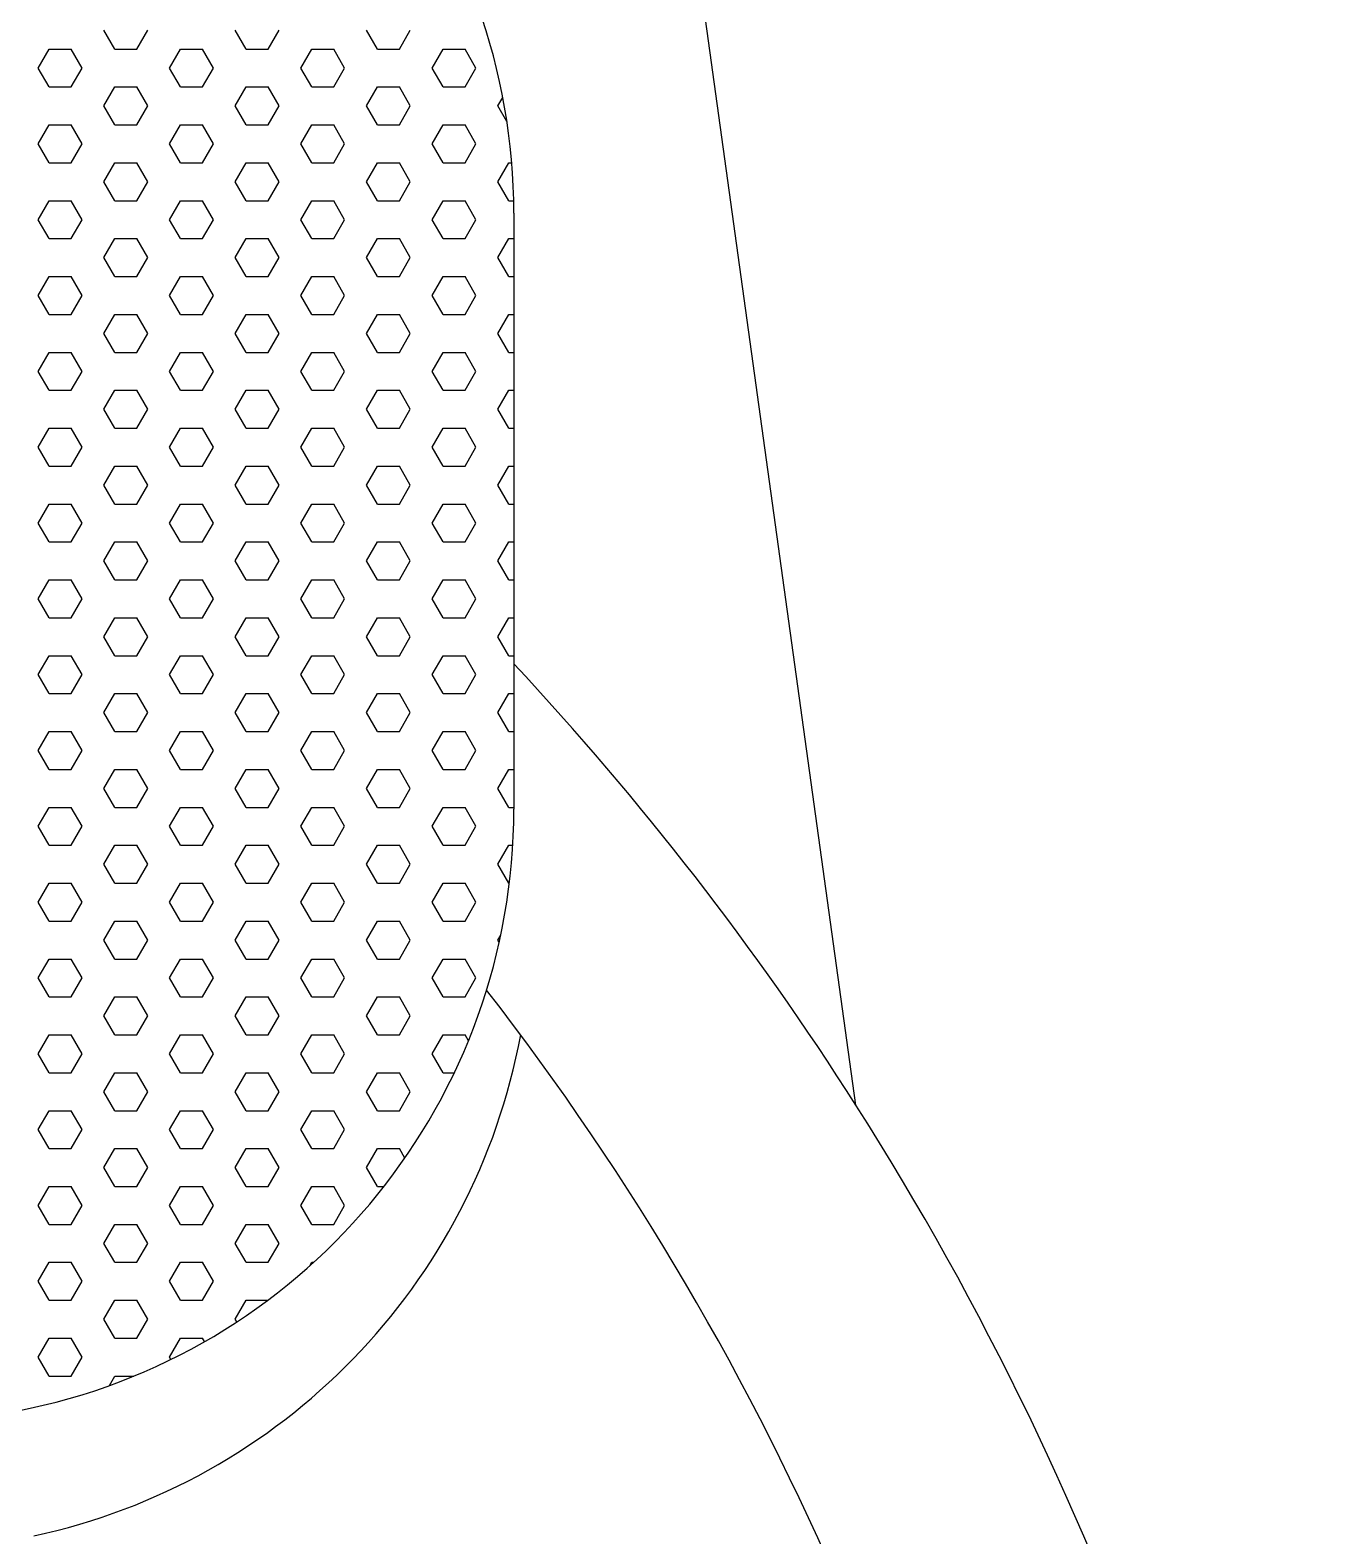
# Model space of a CAD drawing. Extents: x 4.922 to 5.722, y 2.655 to 3.153.
# Drawn here: x 5.5191 to 5.6659, y 2.8936 to 3.0656 of the extents above; entities that cross this region are included whole.
import ezdxf

# ---------------------------------------------------------------- set-up
doc = ezdxf.new("R2010")
doc.units = 0
doc.header["$MEASUREMENT"] = 0
doc.layers.get('0').update_dxf_attribs({"linetype": 'CONTINUOUS'})
doc.layers.add('ACES', color=7, linetype='CONTINUOUS')
doc.layers.add('ACES-I', color=251, linetype='CONTINUOUS')

# ---------------------------------------------------------------- blocks, each defined once
blk = doc.blocks.new('*X0')
at = {"color": 0}
for p, q in [((6.172500001439316, 2.663028117468133), (6.171250001439316, 2.665193180977594)), ((6.175000000865273, 2.663028116137577), (6.176250000865273, 2.665193179647038)), ((6.187500001442116, 2.663028117469751), (6.186250001442116, 2.665193180979212)), ((6.190000000868073, 2.66302811613596), (6.191250000868073, 2.665193179645421)), ((6.202500001444918, 2.66302811747137), (6.201250001444918, 2.665193180980831)), ((6.205000000870873, 2.663028116134344), (6.206250000870873, 2.665193179643805)), ((6.163750000863406, 2.660863052629194), (6.165000000863405, 2.663028116138655)), ((6.165000000000004, 2.6630281173), (6.167500000000004, 2.6630281173)), ((6.168750001438381, 2.660863053958133), (6.167500001438381, 2.663028117467594)), ((6.172500000000004, 2.6630281173), (6.175000000000004, 2.6630281173)), ((6.178750000866207, 2.660863052627576), (6.180000000866206, 2.663028116137037)), ((6.180000000000004, 2.6630281173), (6.182500000000005, 2.6630281173)), ((6.183750001441183, 2.660863053959752), (6.182500001441183, 2.663028117469213)), ((6.187500000000004, 2.6630281173), (6.190000000000005, 2.6630281173)), ((6.193750000869007, 2.66086305262596), (6.195000000869006, 2.663028116135421)), ((6.195000000000005, 2.6630281173), (6.197500000000005, 2.6630281173)), ((6.198750001443983, 2.66086305396137), (6.197500001443983, 2.663028117470831)), ((6.202500000000005, 2.6630281173), (6.205000000000005, 2.6630281173)), ((6.208750000871807, 2.660863052624344), (6.210000000871807, 2.663028116133805)), ((6.210000000000005, 2.6630281173), (6.212500000000006, 2.6630281173)), ((6.213750001446784, 2.660863053962987), (6.212500001446784, 2.663028117472448)), ((6.165000001437448, 2.658697990448133), (6.163750001437449, 2.660863053957594)), ((6.167500000864339, 2.658697989119195), (6.168750000864339, 2.660863052628656)), ((6.180000001440249, 2.658697990449751), (6.17875000144025, 2.660863053959212)), ((6.182500000867139, 2.658697989117577), (6.183750000867139, 2.660863052627038)), ((6.19500000144305, 2.658697990451369), (6.19375000144305, 2.66086305396083)), ((6.19750000086994, 2.658697989115959), (6.19875000086994, 2.66086305262542)), ((6.210000001445851, 2.658697990452987), (6.208750001445851, 2.660863053962448)), ((6.21250000087274, 2.658697989114343), (6.21375000087274, 2.660863052623804)), ((6.165000000000003, 2.65869799028), (6.167500000000003, 2.65869799028)), ((6.171250000865273, 2.656532925609194), (6.172500000865273, 2.658697989118655)), ((6.172500000000003, 2.65869799028), (6.175000000000003, 2.65869799028)), ((6.176250001439316, 2.65653292693975), (6.175000001439316, 2.658697990449211)), ((6.180000000000003, 2.65869799028), (6.182500000000004, 2.65869799028)), ((6.186250000868073, 2.656532925607577), (6.187500000868073, 2.658697989117038)), ((6.187500000000004, 2.65869799028), (6.190000000000004, 2.65869799028)), ((6.191250001442116, 2.656532926941368), (6.190000001442116, 2.658697990450829)), ((6.195000000000004, 2.65869799028), (6.197500000000004, 2.65869799028)), ((6.201250000870873, 2.656532925605961), (6.202500000870873, 2.658697989115422)), ((6.202500000000004, 2.65869799028), (6.205000000000005, 2.65869799028)), ((6.206250001444918, 2.656532926942987), (6.205000001444918, 2.658697990452448)), ((6.210000000000004, 2.65869799028), (6.212500000000005, 2.65869799028)), ((6.216250000873674, 2.656532925604343), (6.216810378126122, 2.657503527476989)), ((6.172500001438381, 2.65436786342975), (6.171250001438382, 2.656532926939211)), ((6.175000000866206, 2.654367862099194), (6.176250000866206, 2.656532925608655)), ((6.187500001441183, 2.654367863431369), (6.186250001441183, 2.65653292694083)), ((6.190000000869007, 2.654367862097577), (6.191250000869006, 2.656532925607038)), ((6.202500001443983, 2.654367863432987), (6.201250001443984, 2.656532926942448)), ((6.205000000871807, 2.654367862095961), (6.206250000871806, 2.656532925605422)), ((6.217285070385206, 2.654740134953383), (6.216250001446785, 2.656532926944065)), ((6.163750000864339, 2.652202798590812), (6.165000000864339, 2.654367862100273)), ((6.165000000000003, 2.65436786326), (6.167500000000003, 2.65436786326)), ((6.168750001437449, 2.65220279991975), (6.167500001437449, 2.654367863429211)), ((6.172500000000003, 2.65436786326), (6.175000000000003, 2.65436786326)), ((6.178750000867139, 2.652202798589194), (6.180000000867139, 2.654367862098655)), ((6.180000000000003, 2.65436786326), (6.182500000000004, 2.65436786326)), ((6.18375000144025, 2.652202799921368), (6.18250000144025, 2.654367863430829)), ((6.187500000000004, 2.65436786326), (6.190000000000004, 2.65436786326)), ((6.19375000086994, 2.652202798587576), (6.19500000086994, 2.654367862097037)), ((6.195000000000004, 2.65436786326), (6.197500000000004, 2.65436786326)), ((6.19875000144305, 2.652202799922986), (6.19750000144305, 2.654367863432447)), ((6.202500000000004, 2.65436786326), (6.205000000000005, 2.65436786326)), ((6.20875000087274, 2.65220279858596), (6.21000000087274, 2.654367862095421)), ((6.210000000000004, 2.65436786326), (6.212500000000005, 2.65436786326)), ((6.213750001445851, 2.652202799924604), (6.212500001445851, 2.654367863434065)), ((6.165000001436515, 2.65003773640975), (6.163750001436515, 2.652202799919211)), ((6.167500000865273, 2.650037735080811), (6.168750000865272, 2.652202798590272)), ((6.180000001439316, 2.650037736411367), (6.178750001439316, 2.652202799920828)), ((6.182500000868073, 2.650037735079194), (6.183750000868073, 2.652202798588655)), ((6.195000001442116, 2.650037736412985), (6.193750001442116, 2.652202799922446)), ((6.197500000870873, 2.650037735077578), (6.198750000870873, 2.652202798587039)), ((6.210000001444918, 2.650037736414604), (6.208750001444918, 2.652202799924065)), ((6.212500000873674, 2.65003773507596), (6.213750000873674, 2.652202798585421)), ((6.165000000000003, 2.65003773624), (6.167500000000003, 2.65003773624)), ((6.171250000866206, 2.647872671570811), (6.172500000866206, 2.650037735080272)), ((6.172500000000003, 2.65003773624), (6.175000000000003, 2.65003773624)), ((6.176250001438381, 2.647872672901367), (6.175000001438382, 2.650037736410828)), ((6.180000000000003, 2.65003773624), (6.182500000000004, 2.65003773624)), ((6.186250000869006, 2.647872671569194), (6.187500000869006, 2.650037735078655)), ((6.187500000000004, 2.65003773624), (6.190000000000004, 2.65003773624)), ((6.191250001441183, 2.647872672902986), (6.190000001441184, 2.650037736412447)), ((6.195000000000004, 2.65003773624), (6.197500000000004, 2.65003773624)), ((6.201250000871807, 2.647872671567578), (6.202500000871806, 2.650037735077039)), ((6.202500000000004, 2.65003773624), (6.205000000000005, 2.65003773624)), ((6.206250001443983, 2.647872672904604), (6.205000001443984, 2.650037736414065)), ((6.210000000000004, 2.65003773624), (6.212500000000005, 2.65003773624)), ((6.216250000874607, 2.64787267156596), (6.217500000874606, 2.650037735075421)), ((6.217500000000005, 2.65003773624), (6.217834277372252, 2.65003773624)), ((6.172500001437449, 2.645707609391367), (6.171250001437449, 2.647872672900828)), ((6.175000000867139, 2.645707608060811), (6.176250000867139, 2.647872671570272)), ((6.18750000144025, 2.645707609392985), (6.18625000144025, 2.647872672902446)), ((6.19000000086994, 2.645707608059193), (6.19125000086994, 2.647872671568654)), ((6.20250000144305, 2.645707609394603), (6.20125000144305, 2.647872672904064)), ((6.20500000087274, 2.645707608057577), (6.20625000087274, 2.647872671567038)), ((6.217500001445851, 2.645707609396221), (6.216250001445851, 2.647872672905682)), ((6.163750000865273, 2.643542544552428), (6.165000000865272, 2.645707608061889)), ((6.165000000000003, 2.64570760922), (6.167500000000003, 2.64570760922)), ((6.168750001436515, 2.643542545881367), (6.167500001436515, 2.645707609390828)), ((6.172500000000003, 2.64570760922), (6.175000000000003, 2.64570760922)), ((6.178750000868073, 2.643542544550811), (6.180000000868072, 2.645707608060272)), ((6.180000000000003, 2.64570760922), (6.182500000000004, 2.64570760922)), ((6.183750001439316, 2.643542545882984), (6.182500001439316, 2.645707609392445)), ((6.187500000000004, 2.64570760922), (6.190000000000004, 2.64570760922)), ((6.193750000870873, 2.643542544549195), (6.195000000870873, 2.645707608058656)), ((6.195000000000004, 2.64570760922), (6.197500000000004, 2.64570760922)), ((6.198750001442116, 2.643542545884602), (6.197500001442116, 2.645707609394063)), ((6.202500000000004, 2.64570760922), (6.205000000000005, 2.64570760922)), ((6.208750000873674, 2.643542544547577), (6.210000000873674, 2.645707608057038)), ((6.210000000000004, 2.64570760922), (6.212500000000005, 2.64570760922)), ((6.213750001444918, 2.643542545886221), (6.212500001444918, 2.645707609395682)), ((6.217500000000005, 2.64570760922), (6.218057334936096, 2.64570760922)), ((6.165000001435582, 2.641377482371367), (6.163750001435583, 2.643542545880828)), ((6.167500000866206, 2.641377481042428), (6.168750000866206, 2.643542544551889)), ((6.180000001438382, 2.641377482372984), (6.178750001438382, 2.643542545882445)), ((6.182500000869006, 2.641377481040811), (6.183750000869006, 2.643542544550272)), ((6.195000001441183, 2.641377482374603), (6.193750001441184, 2.643542545884064)), ((6.197500000871806, 2.641377481039195), (6.198750000871806, 2.643542544548656)), ((6.210000001443984, 2.641377482376221), (6.208750001443984, 2.643542545885682)), ((6.212500000874607, 2.641377481037577), (6.213750000874606, 2.643542544547038)), ((6.165000000000003, 2.6413774822), (6.167500000000003, 2.6413774822)), ((6.171250000867139, 2.639212417532428), (6.172500000867139, 2.641377481041889)), ((6.172500000000003, 2.6413774822), (6.175000000000003, 2.6413774822)), ((6.176250001437449, 2.639212418862984), (6.175000001437449, 2.641377482372445)), ((6.180000000000003, 2.6413774822), (6.182500000000004, 2.6413774822)), ((6.18625000086994, 2.63921241753081), (6.18750000086994, 2.641377481040271)), ((6.187500000000004, 2.6413774822), (6.190000000000004, 2.6413774822)), ((6.19125000144025, 2.639212418864602), (6.19000000144025, 2.641377482374063)), ((6.195000000000004, 2.6413774822), (6.197500000000004, 2.6413774822)), ((6.20125000087274, 2.639212417529194), (6.20250000087274, 2.641377481038655)), ((6.202500000000004, 2.6413774822), (6.205000000000005, 2.6413774822)), ((6.20625000144305, 2.63921241886622), (6.20500000144305, 2.641377482375681)), ((6.210000000000004, 2.6413774822), (6.212500000000005, 2.6413774822)), ((6.21625000087554, 2.639212417527578), (6.21750000087554, 2.641377481037039)), ((6.217500000000005, 2.6413774822), (6.218072031699712, 2.6413774822)), ((6.172500001436515, 2.637047355352984), (6.171250001436515, 2.639212418862445)), ((6.175000000868073, 2.637047354022428), (6.176250000868072, 2.639212417531889)), ((6.187500001439316, 2.637047355354601), (6.186250001439316, 2.639212418864062)), ((6.190000000870873, 2.637047354020812), (6.191250000870872, 2.639212417530273)), ((6.202500001442116, 2.637047355356219), (6.201250001442117, 2.63921241886568)), ((6.205000000873674, 2.637047354019194), (6.206250000873673, 2.639212417528655)), ((6.217500001444918, 2.637047355357838), (6.216250001444918, 2.639212418867299)), ((6.163750000866206, 2.634882290514045), (6.165000000866206, 2.637047354023506)), ((6.165000000000003, 2.63704735518), (6.167500000000003, 2.63704735518)), ((6.168750001435582, 2.634882291842984), (6.167500001435583, 2.637047355352445)), ((6.172500000000003, 2.63704735518), (6.175000000000003, 2.63704735518)), ((6.178750000869006, 2.634882290512428), (6.180000000869006, 2.637047354021889)), ((6.180000000000003, 2.63704735518), (6.182500000000004, 2.63704735518)), ((6.183750001438382, 2.634882291844601), (6.182500001438382, 2.637047355354062)), ((6.187500000000004, 2.63704735518), (6.190000000000004, 2.63704735518)), ((6.193750000871806, 2.634882290510812), (6.195000000871806, 2.637047354020273)), ((6.195000000000004, 2.63704735518), (6.197500000000004, 2.63704735518)), ((6.198750001441184, 2.63488229184622), (6.197500001441184, 2.637047355355681)), ((6.202500000000004, 2.63704735518), (6.205000000000005, 2.63704735518)), ((6.208750000874606, 2.634882290509194), (6.210000000874606, 2.637047354018655)), ((6.210000000000004, 2.63704735518), (6.212500000000005, 2.63704735518)), ((6.213750001443984, 2.634882291847838), (6.212500001443984, 2.637047355357299)), ((6.217500000000005, 2.63704735518), (6.218072031699712, 2.63704735518)), ((6.165000001434647, 2.632717228332983), (6.163750001434647, 2.634882291842444)), ((6.167500000867139, 2.632717227004045), (6.168750000867139, 2.634882290513506)), ((6.180000001437449, 2.632717228334601), (6.178750001437449, 2.634882291844062)), ((6.18250000086994, 2.632717227002427), (6.18375000086994, 2.634882290511888)), ((6.19500000144025, 2.632717228336219), (6.19375000144025, 2.63488229184568)), ((6.19750000087274, 2.632717227000811), (6.19875000087274, 2.634882290510272)), ((6.21000000144305, 2.632717228337837), (6.20875000144305, 2.634882291847298)), ((6.21250000087554, 2.632717226999195), (6.21375000087554, 2.634882290508656)), ((6.165000000000003, 2.63271722816), (6.167500000000003, 2.63271722816)), ((6.171250000868072, 2.630552163494045), (6.172500000868072, 2.632717227003506)), ((6.172500000000003, 2.63271722816), (6.175000000000003, 2.63271722816)), ((6.176250001436515, 2.630552164824601), (6.175000001436516, 2.632717228334062)), ((6.180000000000003, 2.63271722816), (6.182500000000004, 2.63271722816)), ((6.186250000870873, 2.630552163492429), (6.187500000870872, 2.63271722700189)), ((6.187500000000004, 2.63271722816), (6.190000000000004, 2.63271722816)), ((6.191250001439316, 2.630552164826218), (6.190000001439317, 2.632717228335679)), ((6.195000000000004, 2.63271722816), (6.197500000000004, 2.63271722816)), ((6.201250000873674, 2.630552163490811), (6.202500000873673, 2.632717227000272)), ((6.202500000000004, 2.63271722816), (6.205000000000005, 2.63271722816)), ((6.206250001442116, 2.630552164827836), (6.205000001442117, 2.632717228337297)), ((6.210000000000004, 2.63271722816), (6.212500000000005, 2.63271722816)), ((6.216250000876474, 2.630552163489194), (6.217500000876473, 2.632717226998655)), ((6.217500000000005, 2.63271722816), (6.218072031699712, 2.63271722816)), ((6.172500001435583, 2.628387101314601), (6.171250001435583, 2.630552164824062)), ((6.175000000869006, 2.628387099984045), (6.176250000869006, 2.630552163493506)), ((6.187500001438382, 2.628387101316218), (6.186250001438382, 2.630552164825679)), ((6.190000000871806, 2.628387099982429), (6.191250000871806, 2.63055216349189)), ((6.202500001441184, 2.628387101317837), (6.201250001441184, 2.630552164827298)), ((6.205000000874606, 2.628387099980811), (6.206250000874606, 2.630552163490272)), ((6.217500001443984, 2.628387101319455), (6.216250001443984, 2.630552164828916)), ((6.163750000867139, 2.626222036475662), (6.165000000867138, 2.628387099985123)), ((6.165000000000003, 2.62838710114), (6.167500000000003, 2.62838710114)), ((6.168750001434647, 2.6262220378046), (6.167500001434647, 2.628387101314061)), ((6.172500000000003, 2.62838710114), (6.175000000000003, 2.62838710114)), ((6.17875000086994, 2.626222036474045), (6.180000000869939, 2.628387099983506)), ((6.180000000000003, 2.62838710114), (6.182500000000004, 2.62838710114)), ((6.183750001437449, 2.626222037806218), (6.182500001437449, 2.628387101315679)), ((6.187500000000004, 2.62838710114), (6.190000000000004, 2.62838710114)), ((6.19375000087274, 2.626222036472428), (6.195000000872739, 2.628387099981889)), ((6.195000000000004, 2.62838710114), (6.197500000000004, 2.62838710114)), ((6.19875000144025, 2.626222037807836), (6.19750000144025, 2.628387101317297)), ((6.202500000000004, 2.62838710114), (6.205000000000005, 2.62838710114)), ((6.20875000087554, 2.626222036470812), (6.21000000087554, 2.628387099980273)), ((6.210000000000004, 2.62838710114), (6.212500000000005, 2.62838710114)), ((6.21375000144305, 2.626222037809454), (6.21250000144305, 2.628387101318915)), ((6.217500000000005, 2.62838710114), (6.218072031699712, 2.62838710114)), ((6.165000001433715, 2.6240569742946), (6.163750001433716, 2.626222037804061)), ((6.167500000868072, 2.624056972965662), (6.168750000868072, 2.626222036475123)), ((6.180000001436516, 2.624056974296218), (6.178750001436516, 2.626222037805679)), ((6.182500000870872, 2.624056972964046), (6.183750000870872, 2.626222036473507)), ((6.195000001439317, 2.624056974297835), (6.193750001439317, 2.626222037807296)), ((6.197500000873673, 2.624056972962428), (6.198750000873673, 2.626222036471889)), ((6.210000001442117, 2.624056974299454), (6.208750001442117, 2.626222037808915)), ((6.212500000876473, 2.624056972960811), (6.213750000876473, 2.626222036470272)), ((6.165000000000003, 2.62405697412), (6.167500000000003, 2.62405697412)), ((6.171250000869006, 2.621891909455662), (6.172500000869006, 2.624056972965123)), ((6.172500000000003, 2.62405697412), (6.175000000000003, 2.62405697412)), ((6.176250001435583, 2.621891910786218), (6.175000001435583, 2.624056974295679)), ((6.180000000000003, 2.62405697412), (6.182500000000004, 2.62405697412)), ((6.186250000871806, 2.621891909454046), (6.187500000871806, 2.624056972963507)), ((6.187500000000004, 2.62405697412), (6.190000000000004, 2.62405697412)), ((6.191250001438382, 2.621891910787835), (6.190000001438382, 2.624056974297296)), ((6.195000000000004, 2.62405697412), (6.197500000000004, 2.62405697412)), ((6.201250000874606, 2.621891909452428), (6.202500000874606, 2.624056972961889)), ((6.202500000000004, 2.62405697412), (6.205000000000005, 2.62405697412)), ((6.206250001441184, 2.621891910789454), (6.205000001441184, 2.624056974298915)), ((6.210000000000004, 2.62405697412), (6.212500000000005, 2.62405697412)), ((6.216250000877407, 2.621891909450812), (6.217500000877407, 2.624056972960273)), ((6.217500000000005, 2.62405697412), (6.218072031699712, 2.62405697412)), ((6.172500001434647, 2.619726847276217), (6.171250001434648, 2.621891910785678)), ((6.175000000869939, 2.619726845945662), (6.176250000869939, 2.621891909455123)), ((6.187500001437449, 2.619726847277835), (6.18625000143745, 2.621891910787296)), ((6.19000000087274, 2.619726845944045), (6.191250000872739, 2.621891909453506)), ((6.20250000144025, 2.619726847279453), (6.201250001440251, 2.621891910788914)), ((6.20500000087554, 2.619726845942429), (6.206250000875539, 2.62189190945189)), ((6.21750000144305, 2.619726847281071), (6.216250001443051, 2.621891910790532)), ((6.163750000868072, 2.617561782437279), (6.165000000868072, 2.61972684594674)), ((6.165000000000003, 2.6197268471), (6.167500000000003, 2.6197268471)), ((6.168750001433716, 2.617561783766218), (6.167500001433716, 2.619726847275679)), ((6.172500000000003, 2.6197268471), (6.175000000000003, 2.6197268471)), ((6.178750000870872, 2.617561782435663), (6.180000000870872, 2.619726845945124)), ((6.180000000000003, 2.6197268471), (6.182500000000004, 2.6197268471)), ((6.183750001436516, 2.617561783767835), (6.182500001436516, 2.619726847277296)), ((6.187500000000004, 2.6197268471), (6.190000000000004, 2.6197268471)), ((6.193750000873673, 2.617561782434045), (6.195000000873673, 2.619726845943506)), ((6.195000000000004, 2.6197268471), (6.197500000000004, 2.6197268471)), ((6.198750001439317, 2.617561783769452), (6.197500001439317, 2.619726847278913)), ((6.202500000000004, 2.6197268471), (6.205000000000005, 2.6197268471)), ((6.208750000876473, 2.617561782432428), (6.210000000876473, 2.619726845941889)), ((6.210000000000004, 2.6197268471), (6.212500000000005, 2.6197268471)), ((6.213750001442117, 2.617561783771071), (6.212500001442117, 2.619726847280532)), ((6.217500000000005, 2.6197268471), (6.218072031699712, 2.6197268471)), ((6.165000001432782, 2.615396720256218), (6.163750001432782, 2.617561783765679)), ((6.167500000869006, 2.615396718927279), (6.168750000869005, 2.61756178243674)), ((6.180000001435583, 2.615396720257835), (6.178750001435583, 2.617561783767296)), ((6.182500000871806, 2.615396718925663), (6.183750000871806, 2.617561782435124)), ((6.195000001438382, 2.615396720259452), (6.193750001438382, 2.617561783768913)), ((6.197500000874606, 2.615396718924045), (6.198750000874606, 2.617561782433506)), ((6.210000001441184, 2.615396720261071), (6.208750001441184, 2.617561783770532)), ((6.212500000877407, 2.615396718922429), (6.213750000877407, 2.61756178243189)), ((6.165000000000003, 2.61539672008), (6.167500000000003, 2.61539672008)), ((6.171250000869939, 2.613231655417279), (6.172500000869939, 2.61539671892674)), ((6.172500000000003, 2.61539672008), (6.175000000000003, 2.61539672008)), ((6.176250001434648, 2.613231656747834), (6.175000001434648, 2.615396720257295)), ((6.180000000000003, 2.61539672008), (6.182500000000004, 2.61539672008)), ((6.186250000872739, 2.613231655415662), (6.187500000872739, 2.615396718925123)), ((6.187500000000004, 2.61539672008), (6.190000000000004, 2.61539672008)), ((6.191250001437449, 2.613231656749452), (6.19000000143745, 2.615396720258913)), ((6.195000000000004, 2.61539672008), (6.197500000000004, 2.61539672008)), ((6.20125000087554, 2.613231655414046), (6.202500000875539, 2.615396718923507)), ((6.202500000000004, 2.61539672008), (6.205000000000005, 2.61539672008)), ((6.20625000144025, 2.61323165675107), (6.205000001440251, 2.615396720260531)), ((6.210000000000004, 2.61539672008), (6.212500000000005, 2.61539672008)), ((6.21625000087834, 2.613231655412429), (6.217500000878339, 2.61539671892189)), ((6.217500000000005, 2.61539672008), (6.218072031699712, 2.61539672008)), ((6.172500001433716, 2.611066593237835), (6.171250001433716, 2.613231656747296)), ((6.175000000870872, 2.61106659190728), (6.176250000870872, 2.613231655416741)), ((6.187500001436516, 2.611066593239452), (6.186250001436516, 2.613231656748913)), ((6.190000000873673, 2.611066591905662), (6.191250000873673, 2.613231655415123)), ((6.202500001439317, 2.611066593241069), (6.201250001439317, 2.61323165675053)), ((6.205000000876473, 2.611066591904045), (6.206250000876473, 2.613231655413506)), ((6.217500001442117, 2.611066593242688), (6.216250001442117, 2.613231656752149)), ((6.163750000869006, 2.608901528398896), (6.165000000869005, 2.611066591908357)), ((6.165000000000003, 2.61106659306), (6.167500000000003, 2.61106659306)), ((6.168750001432782, 2.608901529727835), (6.167500001432782, 2.611066593237296)), ((6.172500000000003, 2.61106659306), (6.175000000000003, 2.61106659306)), ((6.178750000871806, 2.60890152839728), (6.180000000871805, 2.611066591906741)), ((6.180000000000003, 2.61106659306), (6.182500000000004, 2.61106659306)), ((6.183750001435583, 2.608901529729452), (6.182500001435583, 2.611066593238913)), ((6.187500000000004, 2.61106659306), (6.190000000000004, 2.61106659306)), ((6.193750000874606, 2.608901528395662), (6.195000000874606, 2.611066591905123)), ((6.195000000000004, 2.61106659306), (6.197500000000004, 2.61106659306)), ((6.198750001438382, 2.608901529731069), (6.197500001438383, 2.61106659324053)), ((6.202500000000004, 2.61106659306), (6.205000000000005, 2.61106659306)), ((6.208750000877407, 2.608901528394046), (6.210000000877407, 2.611066591903507)), ((6.210000000000004, 2.61106659306), (6.212500000000005, 2.61106659306)), ((6.213750001441184, 2.608901529732688), (6.212500001441184, 2.611066593242149)), ((6.217500000000005, 2.61106659306), (6.218072031699712, 2.61106659306)), ((6.165000001431848, 2.606736466217835), (6.163750001431849, 2.608901529727296)), ((6.167500000869939, 2.606736464888896), (6.168750000869939, 2.608901528398357)), ((6.180000001434648, 2.606736466219451), (6.178750001434648, 2.608901529728912)), ((6.182500000872739, 2.606736464887279), (6.183750000872739, 2.60890152839674)), ((6.19500000143745, 2.606736466221069), (6.19375000143745, 2.60890152973053)), ((6.197500000875539, 2.606736464885663), (6.198750000875539, 2.608901528395124)), ((6.210000001440251, 2.606736466222687), (6.208750001440251, 2.608901529732148)), ((6.21250000087834, 2.606736464884046), (6.213750000878339, 2.608901528393507)), ((6.165000000000003, 2.60673646604), (6.167500000000003, 2.60673646604)), ((6.171250000870872, 2.604571401378897), (6.172500000870872, 2.606736464888358)), ((6.172500000000003, 2.60673646604), (6.175000000000003, 2.60673646604)), ((6.176250001433716, 2.604571402709452), (6.175000001433716, 2.606736466218913)), ((6.180000000000003, 2.60673646604), (6.182500000000004, 2.60673646604)), ((6.186250000873673, 2.604571401377279), (6.187500000873673, 2.60673646488674)), ((6.187500000000004, 2.60673646604), (6.190000000000004, 2.60673646604)), ((6.191250001436516, 2.604571402711069), (6.190000001436516, 2.60673646622053)), ((6.195000000000004, 2.60673646604), (6.197500000000004, 2.60673646604)), ((6.201250000876473, 2.604571401375662), (6.202500000876473, 2.606736464885123)), ((6.202500000000004, 2.60673646604), (6.205000000000005, 2.60673646604)), ((6.206250001439317, 2.604571402712686), (6.205000001439317, 2.606736466222147)), ((6.210000000000004, 2.60673646604), (6.212500000000005, 2.60673646604)), ((6.216250000879273, 2.604571401374046), (6.217500000879273, 2.606736464883507)), ((6.217500000000005, 2.60673646604), (6.218072031699712, 2.60673646604)), ((6.172500001432782, 2.602406339199452), (6.171250001432782, 2.604571402708913)), ((6.175000000871806, 2.602406337868897), (6.176250000871805, 2.604571401378358)), ((6.187500001435583, 2.602406339201069), (6.186250001435583, 2.60457140271053)), ((6.190000000874606, 2.602406337867279), (6.191250000874605, 2.60457140137674)), ((6.202500001438382, 2.602406339202686), (6.201250001438383, 2.604571402712147)), ((6.205000000877407, 2.602406337865663), (6.206250000877406, 2.604571401375124)), ((6.217500001441184, 2.602406339204305), (6.216250001441185, 2.604571402713766)), ((6.163750000869939, 2.600241274360513), (6.165000000869939, 2.602406337869974)), ((6.165000000000003, 2.60240633902), (6.167500000000003, 2.60240633902)), ((6.168750001431849, 2.600241275689452), (6.167500001431849, 2.602406339198913)), ((6.172500000000003, 2.60240633902), (6.175000000000003, 2.60240633902)), ((6.178750000872739, 2.600241274358896), (6.180000000872739, 2.602406337868357)), ((6.180000000000003, 2.60240633902), (6.182500000000004, 2.60240633902)), ((6.183750001434648, 2.600241275691068), (6.182500001434648, 2.602406339200529)), ((6.187500000000004, 2.60240633902), (6.190000000000004, 2.60240633902)), ((6.193750000875539, 2.60024127435728), (6.195000000875539, 2.602406337866741)), ((6.195000000000004, 2.60240633902), (6.197500000000004, 2.60240633902)), ((6.19875000143745, 2.600241275692686), (6.19750000143745, 2.602406339202147)), ((6.202500000000004, 2.60240633902), (6.205000000000005, 2.60240633902)), ((6.208750000878339, 2.600241274355663), (6.210000000878339, 2.602406337865124)), ((6.210000000000004, 2.60240633902), (6.212500000000005, 2.60240633902)), ((6.213750001440251, 2.600241275694304), (6.212500001440251, 2.602406339203765)), ((6.217500000000005, 2.60240633902), (6.218072031699712, 2.60240633902)), ((6.165000001430915, 2.598076212179452), (6.163750001430915, 2.600241275688913)), ((6.167500000870872, 2.598076210850514), (6.168750000870872, 2.600241274359975)), ((6.180000001433716, 2.598076212181069), (6.178750001433716, 2.60024127569053)), ((6.182500000873673, 2.598076210848896), (6.183750000873673, 2.600241274358357)), ((6.195000001436516, 2.598076212182686), (6.193750001436516, 2.600241275692147)), ((6.197500000876473, 2.598076210847279), (6.198750000876473, 2.60024127435674)), ((6.210000001439317, 2.598076212184303), (6.208750001439317, 2.600241275693764)), ((6.212500000879273, 2.598076210845663), (6.213750000879273, 2.600241274355124)), ((6.165000000000003, 2.598076212), (6.167500000000003, 2.598076212)), ((6.171250000871805, 2.595911147340514), (6.172500000871805, 2.598076210849975)), ((6.172500000000003, 2.598076212), (6.175000000000003, 2.598076212)), ((6.176250001432782, 2.595911148671069), (6.175000001432783, 2.59807621218053)), ((6.180000000000003, 2.598076212), (6.182500000000004, 2.598076212)), ((6.186250000874606, 2.595911147338896), (6.187500000874605, 2.598076210848357)), ((6.187500000000004, 2.598076212), (6.190000000000004, 2.598076212)), ((6.191250001435583, 2.595911148672686), (6.190000001435584, 2.598076212182147)), ((6.195000000000004, 2.598076212), (6.197500000000004, 2.598076212)), ((6.201250000877407, 2.59591114733728), (6.202500000877406, 2.598076210846741)), ((6.202500000000004, 2.598076212), (6.205000000000005, 2.598076212)), ((6.206250001438383, 2.595911148674303), (6.205000001438383, 2.598076212183764)), ((6.210000000000004, 2.598076212), (6.212500000000005, 2.598076212)), ((6.216250000880206, 2.595911147335663), (6.217500000880205, 2.598076210845124)), ((6.217500000000005, 2.598076212), (6.218072031699712, 2.598076212)), ((6.172500001431849, 2.593746085161069), (6.171250001431849, 2.59591114867053)), ((6.175000000872739, 2.593746083830513), (6.176250000872739, 2.595911147339974)), ((6.187500001434648, 2.593746085162685), (6.186250001434648, 2.595911148672146)), ((6.190000000875539, 2.593746083828897), (6.191250000875539, 2.595911147338358)), ((6.20250000143745, 2.593746085164303), (6.20125000143745, 2.595911148673764)), ((6.205000000878339, 2.59374608382728), (6.206250000878339, 2.595911147336741)), ((6.217500001440251, 2.593746085165921), (6.216250001440251, 2.595911148675382)), ((6.163750000870872, 2.591581020322131), (6.165000000870871, 2.593746083831592)), ((6.165000000000003, 2.59374608498), (6.167500000000003, 2.59374608498)), ((6.168750001430915, 2.591581021651069), (6.167500001430915, 2.59374608516053)), ((6.172500000000003, 2.59374608498), (6.175000000000003, 2.59374608498)), ((6.178750000873673, 2.591581020320513), (6.180000000873672, 2.593746083829974)), ((6.180000000000003, 2.59374608498), (6.182500000000004, 2.59374608498)), ((6.183750001433716, 2.591581021652686), (6.182500001433716, 2.593746085162147)), ((6.187500000000004, 2.59374608498), (6.190000000000004, 2.59374608498)), ((6.193750000876473, 2.591581020318896), (6.195000000876473, 2.593746083828357)), ((6.195000000000004, 2.59374608498), (6.197500000000004, 2.59374608498)), ((6.198750001436516, 2.591581021654303), (6.197500001436516, 2.593746085163764)), ((6.202500000000004, 2.59374608498), (6.205000000000005, 2.59374608498)), ((6.208750000879273, 2.59158102031728), (6.210000000879273, 2.593746083826741)), ((6.210000000000004, 2.59374608498), (6.212500000000005, 2.59374608498)), ((6.213750001439317, 2.59158102165592), (6.212500001439317, 2.593746085165381)), ((6.217500000000005, 2.59374608498), (6.218072031699712, 2.59374608498)), ((6.165000001429982, 2.589415958141069), (6.163750001429983, 2.59158102165053)), ((6.167500000871805, 2.589415956812131), (6.168750000871805, 2.591581020321592)), ((6.180000001432782, 2.589415958142686), (6.178750001432783, 2.591581021652147)), ((6.182500000874605, 2.589415956810513), (6.183750000874605, 2.591581020319974)), ((6.195000001435583, 2.589415958144303), (6.193750001435584, 2.591581021653764)), ((6.197500000877406, 2.589415956808897), (6.198750000877406, 2.591581020318358)), ((6.210000001438383, 2.58941595814592), (6.208750001438383, 2.591581021655381)), ((6.212500000880206, 2.58941595680728), (6.213750000880205, 2.591581020316741)), ((6.165000000000003, 2.58941595796), (6.167500000000003, 2.58941595796)), ((6.171250000872739, 2.58725089330213), (6.172500000872739, 2.589415956811591)), ((6.172500000000003, 2.58941595796), (6.175000000000003, 2.58941595796)), ((6.176250001431849, 2.587250894632686), (6.175000001431849, 2.589415958142147)), ((6.180000000000003, 2.58941595796), (6.182500000000004, 2.58941595796)), ((6.186250000875539, 2.587250893300514), (6.187500000875539, 2.589415956809975)), ((6.187500000000004, 2.58941595796), (6.190000000000004, 2.58941595796)), ((6.191250001434648, 2.587250894634302), (6.190000001434648, 2.589415958143763)), ((6.195000000000004, 2.58941595796), (6.197500000000004, 2.58941595796)), ((6.201250000878339, 2.587250893298897), (6.202500000878339, 2.589415956808358)), ((6.202500000000004, 2.58941595796), (6.205000000000005, 2.58941595796)), ((6.20625000143745, 2.587250894635921), (6.20500000143745, 2.589415958145382)), ((6.210000000000004, 2.58941595796), (6.212500000000005, 2.58941595796)), ((6.216250000881139, 2.587250893297281), (6.217500000881139, 2.589415956806742)), ((6.217500000000005, 2.58941595796), (6.218072031699712, 2.58941595796)), ((6.172500001430915, 2.585085831122686), (6.171250001430916, 2.587250894632147)), ((6.175000000873673, 2.58508582979213), (6.176250000873672, 2.587250893301591)), ((6.187500001433716, 2.585085831124303), (6.186250001433717, 2.587250894633764)), ((6.190000000876473, 2.585085829790513), (6.191250000876472, 2.587250893299974)), ((6.202500001436516, 2.58508583112592), (6.201250001436517, 2.587250894635381)), ((6.205000000879273, 2.585085829788897), (6.206250000879272, 2.587250893298358)), ((6.217500001439317, 2.585085831127537), (6.216250001439318, 2.587250894636998)), ((6.163750000871805, 2.582920766283748), (6.165000000871805, 2.585085829793209)), ((6.165000000000003, 2.58508583094), (6.167500000000003, 2.58508583094)), ((6.168750001429983, 2.582920767612686), (6.167500001429983, 2.585085831122147)), ((6.172500000000003, 2.58508583094), (6.175000000000003, 2.58508583094)), ((6.178750000874605, 2.58292076628213), (6.180000000874605, 2.585085829791591)), ((6.180000000000003, 2.58508583094), (6.182500000000004, 2.58508583094)), ((6.183750001432783, 2.582920767614303), (6.182500001432783, 2.585085831123764)), ((6.187500000000004, 2.58508583094), (6.190000000000004, 2.58508583094)), ((6.193750000877406, 2.582920766280514), (6.195000000877406, 2.585085829789975)), ((6.195000000000004, 2.58508583094), (6.197500000000004, 2.58508583094)), ((6.198750001435584, 2.58292076761592), (6.197500001435584, 2.585085831125381)), ((6.202500000000004, 2.58508583094), (6.205000000000005, 2.58508583094)), ((6.208750000880205, 2.582920766278897), (6.210000000880205, 2.585085829788358)), ((6.210000000000004, 2.58508583094), (6.212500000000005, 2.58508583094)), ((6.213750001438383, 2.582920767617537), (6.212500001438383, 2.585085831126998)), ((6.217500000000005, 2.58508583094), (6.218072031699712, 2.58508583094)), ((6.165000001429049, 2.580755704102685), (6.163750001429049, 2.582920767612146)), ((6.167500000872739, 2.580755702773747), (6.168750000872739, 2.582920766283208)), ((6.180000001431849, 2.580755704104303), (6.178750001431849, 2.582920767613764)), ((6.182500000875539, 2.580755702772131), (6.183750000875539, 2.582920766281592)), ((6.195000001434648, 2.580755704105919), (6.193750001434648, 2.58292076761538)), ((6.197500000878339, 2.580755702770514), (6.198750000878339, 2.582920766279975)), ((6.21000000143745, 2.580755704107538), (6.20875000143745, 2.582920767616999)), ((6.212500000881139, 2.580755702768898), (6.213750000881139, 2.582920766278359)), ((6.165000000000003, 2.58075570392), (6.167500000000003, 2.58075570392)), ((6.171250000873672, 2.578590639263747), (6.172500000873672, 2.580755702773208)), ((6.172500000000003, 2.58075570392), (6.175000000000003, 2.58075570392)), ((6.176250001430915, 2.578590640594303), (6.175000001430916, 2.580755704103764)), ((6.180000000000003, 2.58075570392), (6.182500000000004, 2.58075570392)), ((6.186250000876472, 2.57859063926213), (6.187500000876472, 2.580755702771591)), ((6.187500000000004, 2.58075570392), (6.190000000000004, 2.58075570392)), ((6.191250001433716, 2.57859064059592), (6.190000001433717, 2.580755704105381)), ((6.195000000000004, 2.58075570392), (6.197500000000004, 2.58075570392)), ((6.201250000879273, 2.578590639260514), (6.202500000879272, 2.580755702769975)), ((6.202500000000004, 2.58075570392), (6.205000000000005, 2.58075570392)), ((6.206250001436517, 2.578590640597537), (6.205000001436517, 2.580755704106998)), ((6.210000000000004, 2.58075570392), (6.212500000000005, 2.58075570392)), ((6.216250000882073, 2.578590639258898), (6.217500000882072, 2.580755702768359)), ((6.217500000000005, 2.58075570392), (6.218072031699712, 2.58075570392)), ((6.172500001429983, 2.576425577084303), (6.171250001429983, 2.578590640593764)), ((6.175000000874605, 2.576425575753747), (6.176250000874605, 2.578590639263208)), ((6.187500001432783, 2.57642557708592), (6.186250001432783, 2.578590640595381)), ((6.190000000877406, 2.576425575752131), (6.191250000877406, 2.578590639261592)), ((6.202500001435584, 2.576425577087537), (6.201250001435584, 2.578590640596998)), ((6.205000000880205, 2.576425575750514), (6.206250000880205, 2.578590639259975)), ((6.217500001438383, 2.576425577089154), (6.216250001438383, 2.578590640598615)), ((6.163750000872739, 2.574260512245364), (6.165000000872738, 2.576425575754825)), ((6.165000000000003, 2.5764255769), (6.167500000000003, 2.5764255769)), ((6.168750001429049, 2.574260513574302), (6.167500001429049, 2.576425577083763)), ((6.172500000000003, 2.5764255769), (6.175000000000003, 2.5764255769)), ((6.178750000875539, 2.574260512243748), (6.180000000875538, 2.576425575753209)), ((6.180000000000003, 2.5764255769), (6.182500000000004, 2.5764255769)), ((6.183750001431849, 2.57426051357592), (6.182500001431849, 2.576425577085381)), ((6.187500000000004, 2.5764255769), (6.190000000000004, 2.5764255769)), ((6.193750000878339, 2.574260512242131), (6.195000000878339, 2.576425575751592)), ((6.195000000000004, 2.5764255769), (6.197500000000004, 2.5764255769)), ((6.198750001434648, 2.574260513577536), (6.197500001434649, 2.576425577086997)), ((6.202500000000004, 2.5764255769), (6.205000000000005, 2.5764255769)), ((6.208750000881139, 2.574260512240515), (6.210000000881139, 2.576425575749976)), ((6.210000000000004, 2.5764255769), (6.212500000000005, 2.5764255769)), ((6.21375000143745, 2.574260513579155), (6.212500001437451, 2.576425577088616)), ((6.217500000000005, 2.5764255769), (6.218072031699712, 2.5764255769)), ((6.165000001428115, 2.572095450064303), (6.163750001428116, 2.574260513573764)), ((6.167500000873672, 2.572095448735364), (6.168750000873672, 2.574260512244825)), ((6.180000001430916, 2.57209545006592), (6.178750001430916, 2.574260513575381)), ((6.182500000876472, 2.572095448733747), (6.183750000876472, 2.574260512243208)), ((6.195000001433717, 2.572095450067537), (6.193750001433717, 2.574260513576998)), ((6.197500000879272, 2.572095448732131), (6.198750000879272, 2.574260512241592)), ((6.210000001436517, 2.572095450069154), (6.208750001436517, 2.574260513578615)), ((6.212500000882073, 2.572095448730515), (6.213750000882072, 2.574260512239976)), ((6.165000000000003, 2.57209544988), (6.167500000000003, 2.57209544988)), ((6.171250000874605, 2.569930385225364), (6.172500000874605, 2.572095448734825)), ((6.172500000000003, 2.57209544988), (6.175000000000003, 2.57209544988)), ((6.176250001429983, 2.56993038655592), (6.175000001429983, 2.572095450065381)), ((6.180000000000003, 2.57209544988), (6.182500000000004, 2.57209544988)), ((6.186250000877406, 2.569930385223748), (6.187500000877406, 2.572095448733209)), ((6.187500000000004, 2.57209544988), (6.190000000000004, 2.57209544988)), ((6.191250001432783, 2.569930386557537), (6.190000001432783, 2.572095450066998)), ((6.195000000000004, 2.57209544988), (6.197500000000004, 2.57209544988)), ((6.201250000880205, 2.569930385222131), (6.202500000880205, 2.572095448731592)), ((6.202500000000004, 2.57209544988), (6.205000000000005, 2.57209544988)), ((6.206250001435584, 2.569930386559154), (6.205000001435584, 2.572095450068615)), ((6.210000000000004, 2.57209544988), (6.212500000000005, 2.57209544988)), ((6.216250000883005, 2.569930385220514), (6.217500000883005, 2.572095448729975)), ((6.217500000000005, 2.57209544988), (6.217950413038547, 2.57209544988)), ((6.172500001429049, 2.567765323045919), (6.171250001429049, 2.56993038655538)), ((6.175000000875539, 2.567765321715365), (6.176250000875538, 2.569930385224826)), ((6.187500001431849, 2.567765323047537), (6.18625000143185, 2.569930386556998)), ((6.190000000878339, 2.567765321713748), (6.191250000878338, 2.569930385223209)), ((6.202500001434649, 2.567765323049153), (6.201250001434649, 2.569930386558614)), ((6.205000000881139, 2.567765321712132), (6.206250000881139, 2.569930385221593)), ((6.21750000143745, 2.567765323050772), (6.216250001437451, 2.569930386560233)), ((6.163750000873672, 2.565600258206981), (6.165000000873672, 2.567765321716442)), ((6.165000000000003, 2.56776532286), (6.167500000000003, 2.56776532286)), ((6.168750001428116, 2.56560025953592), (6.167500001428116, 2.567765323045381)), ((6.172500000000003, 2.56776532286), (6.175000000000003, 2.56776532286)), ((6.178750000876472, 2.565600258205364), (6.180000000876472, 2.567765321714825)), ((6.180000000000003, 2.56776532286), (6.182500000000004, 2.56776532286)), ((6.183750001430916, 2.565600259537537), (6.182500001430916, 2.567765323046998)), ((6.187500000000004, 2.56776532286), (6.190000000000004, 2.56776532286)), ((6.193750000879272, 2.565600258203748), (6.195000000879272, 2.567765321713209)), ((6.195000000000004, 2.56776532286), (6.197500000000004, 2.56776532286)), ((6.198750001433717, 2.565600259539154), (6.197500001433717, 2.567765323048615)), ((6.202500000000004, 2.56776532286), (6.205000000000005, 2.56776532286)), ((6.208750000882072, 2.565600258202132), (6.210000000882072, 2.567765321711593)), ((6.210000000000004, 2.56776532286), (6.212500000000005, 2.56776532286)), ((6.213750001436517, 2.565600259540771), (6.212500001436517, 2.567765323050232)), ((6.217500000000005, 2.56776532286), (6.217559574637371, 2.56776532286)), ((6.165000001427182, 2.56343519602592), (6.163750001427182, 2.565600259535381)), ((6.167500000874605, 2.563435194696981), (6.168750000874605, 2.565600258206442)), ((6.180000001429983, 2.563435196027537), (6.178750001429983, 2.565600259536998)), ((6.182500000877406, 2.563435194695365), (6.183750000877406, 2.565600258204826)), ((6.195000001432783, 2.563435196029154), (6.193750001432783, 2.565600259538615)), ((6.197500000880205, 2.563435194693748), (6.198750000880205, 2.565600258203209)), ((6.210000001435584, 2.563435196030771), (6.208750001435584, 2.565600259540232)), ((6.212500000883005, 2.563435194692131), (6.213750000883005, 2.565600258201592)), ((6.165000000000003, 2.56343519584), (6.167500000000003, 2.56343519584)), ((6.171250000875538, 2.561270131186982), (6.172500000875538, 2.563435194696443)), ((6.172500000000003, 2.56343519584), (6.175000000000003, 2.56343519584)), ((6.176250001429049, 2.561270132517536), (6.17500000142905, 2.563435196026997)), ((6.180000000000003, 2.56343519584), (6.182500000000004, 2.56343519584)), ((6.186250000878339, 2.561270131185365), (6.187500000878338, 2.563435194694826)), ((6.187500000000004, 2.56343519584), (6.190000000000004, 2.56343519584)), ((6.191250001431849, 2.561270132519154), (6.19000000143185, 2.563435196028615)), ((6.195000000000004, 2.56343519584), (6.197500000000004, 2.56343519584)), ((6.201250000881139, 2.561270131183749), (6.202500000881138, 2.56343519469321)), ((6.202500000000004, 2.56343519584), (6.205000000000005, 2.56343519584)), ((6.206250001434649, 2.56127013252077), (6.205000001434649, 2.563435196030231)), ((6.210000000000004, 2.56343519584), (6.212500000000005, 2.56343519584)), ((6.172500001428116, 2.559105069007537), (6.171250001428116, 2.561270132516998)), ((6.175000000876472, 2.559105067676981), (6.176250000876472, 2.561270131186442)), ((6.187500001430916, 2.559105069009154), (6.186250001430916, 2.561270132518615)), ((6.190000000879272, 2.559105067675365), (6.191250000879272, 2.561270131184826)), ((6.202500001433717, 2.559105069010771), (6.201250001433717, 2.561270132520232)), ((6.205000000882072, 2.559105067673749), (6.206250000882072, 2.56127013118321)), ((6.216250000883939, 2.561270131182132), (6.216579120167123, 2.561840182502357)), ((6.21639976205654, 2.561010739518998), (6.216250001436517, 2.561270132521849)), ((6.163750000874605, 2.556940004168598), (6.165000000874604, 2.559105067678059)), ((6.165000000000004, 2.55910506882), (6.167500000000004, 2.55910506882)), ((6.168750001427182, 2.556940005497537), (6.167500001427182, 2.559105069006998)), ((6.172500000000004, 2.55910506882), (6.175000000000004, 2.55910506882)), ((6.178750000877406, 2.556940004166982), (6.180000000877405, 2.559105067676443)), ((6.180000000000004, 2.55910506882), (6.182500000000005, 2.55910506882)), ((6.183750001429983, 2.556940005499154), (6.182500001429983, 2.559105069008615)), ((6.187500000000004, 2.55910506882), (6.190000000000005, 2.55910506882)), ((6.193750000880205, 2.556940004165365), (6.195000000880205, 2.559105067674826)), ((6.195000000000005, 2.55910506882), (6.197500000000005, 2.55910506882)), ((6.198750001432783, 2.556940005500771), (6.197500001432783, 2.559105069010232)), ((6.202500000000005, 2.55910506882), (6.205000000000005, 2.55910506882)), ((6.208750000883005, 2.556940004163748), (6.210000000883005, 2.559105067673209)), ((6.210000000000005, 2.55910506882), (6.212500000000006, 2.55910506882)), ((6.213750001435584, 2.556940005502388), (6.212500001435584, 2.559105069011849)), ((6.165000001426248, 2.554774941987536), (6.163750001426249, 2.556940005496997)), ((6.167500000875538, 2.554774940658599), (6.168750000875538, 2.55694000416806)), ((6.180000001429049, 2.554774941989153), (6.17875000142905, 2.556940005498614)), ((6.182500000878338, 2.554774940656982), (6.183750000878338, 2.556940004166443)), ((6.19500000143185, 2.554774941990771), (6.19375000143185, 2.556940005500232)), ((6.197500000881139, 2.554774940655366), (6.198750000881138, 2.556940004164827)), ((6.210000001434649, 2.554774941992387), (6.208750001434649, 2.556940005501848)), ((6.212500000883939, 2.554774940653749), (6.213750000883938, 2.55694000416321)), ((6.165000000000004, 2.5547749418), (6.167500000000004, 2.5547749418)), ((6.171250000876472, 2.552609877148598), (6.172500000876472, 2.554774940658059)), ((6.172500000000004, 2.5547749418), (6.175000000000004, 2.5547749418)), ((6.176250001428116, 2.552609878479154), (6.175000001428116, 2.554774941988615)), ((6.180000000000004, 2.5547749418), (6.182500000000005, 2.5547749418)), ((6.186250000879272, 2.552609877146982), (6.187500000879272, 2.554774940656443)), ((6.187500000000004, 2.5547749418), (6.190000000000005, 2.5547749418)), ((6.191250001430916, 2.552609878480771), (6.190000001430916, 2.554774941990232)), ((6.195000000000005, 2.5547749418), (6.197500000000005, 2.5547749418)), ((6.201250000882072, 2.552609877145366), (6.202500000882072, 2.554774940654827)), ((6.202500000000005, 2.5547749418), (6.205000000000005, 2.5547749418)), ((6.206250001433717, 2.552609878482388), (6.205000001433717, 2.554774941991849)), ((6.210000000000005, 2.5547749418), (6.212500000000006, 2.5547749418)), ((6.172500001427182, 2.550444814969154), (6.171250001427182, 2.552609878478615)), ((6.175000000877406, 2.550444813638599), (6.176250000877405, 2.55260987714806)), ((6.187500001429983, 2.550444814970771), (6.186250001429983, 2.552609878480232)), ((6.190000000880205, 2.550444813636982), (6.191250000880204, 2.552609877146443)), ((6.202500001432783, 2.550444814972388), (6.201250001432784, 2.552609878481849)), ((6.205000000883005, 2.550444813635365), (6.206250000883005, 2.552609877144826)), ((6.163750000875538, 2.548279750130216), (6.165000000875538, 2.550444813639677)), ((6.165000000000004, 2.55044481478), (6.167500000000004, 2.55044481478)), ((6.168750001426249, 2.548279751459153), (6.167500001426249, 2.550444814968614)), ((6.172500000000004, 2.55044481478), (6.175000000000004, 2.55044481478)), ((6.178750000878338, 2.548279750128599), (6.180000000878338, 2.55044481363806)), ((6.180000000000004, 2.55044481478), (6.182500000000005, 2.55044481478)), ((6.18375000142905, 2.54827975146077), (6.18250000142905, 2.550444814970231)), ((6.187500000000004, 2.55044481478), (6.190000000000005, 2.55044481478)), ((6.193750000881138, 2.548279750126983), (6.195000000881138, 2.550444813636444)), ((6.195000000000005, 2.55044481478), (6.197500000000005, 2.55044481478)), ((6.19875000143185, 2.548279751462388), (6.19750000143185, 2.550444814971849)), ((6.202500000000005, 2.55044481478), (6.205000000000005, 2.55044481478)), ((6.208750000883938, 2.548279750125366), (6.210000000883938, 2.550444813634827)), ((6.210000000000005, 2.55044481478), (6.212500000000006, 2.55044481478)), ((6.212885448404393, 2.549777201238247), (6.212500001434649, 2.550444814973465)), ((6.165000001425315, 2.546114687949153), (6.163750001425315, 2.548279751458614)), ((6.167500000876472, 2.546114686620215), (6.168750000876472, 2.548279750129676)), ((6.180000001428116, 2.546114687950771), (6.178750001428116, 2.548279751460232)), ((6.182500000879272, 2.546114686618599), (6.183750000879272, 2.54827975012806)), ((6.195000001430916, 2.546114687952388), (6.193750001430916, 2.548279751461849)), ((6.197500000882072, 2.546114686616983), (6.198750000882072, 2.548279750126444)), ((6.210000001433717, 2.546114687954005), (6.208750001433717, 2.548279751463466)), ((6.165000000000004, 2.54611468776), (6.167500000000004, 2.54611468776)), ((6.171250000877405, 2.543949623110216), (6.172500000877405, 2.546114686619677)), ((6.172500000000004, 2.54611468776), (6.175000000000004, 2.54611468776)), ((6.176250001427182, 2.543949624440771), (6.175000001427183, 2.546114687950232)), ((6.180000000000004, 2.54611468776), (6.182500000000005, 2.54611468776)), ((6.186250000880205, 2.543949623108599), (6.187500000880204, 2.54611468661806)), ((6.187500000000004, 2.54611468776), (6.190000000000005, 2.54611468776)), ((6.191250001429983, 2.543949624442388), (6.190000001429984, 2.546114687951849)), ((6.195000000000005, 2.54611468776), (6.197500000000005, 2.54611468776)), ((6.201250000883005, 2.543949623106982), (6.202500000883004, 2.546114686616443)), ((6.202500000000005, 2.54611468776), (6.205000000000005, 2.54611468776)), ((6.206250001432783, 2.543949624444005), (6.205000001432784, 2.546114687953466)), ((6.210000000000005, 2.54611468776), (6.211267528755436, 2.54611468776)), ((6.172500001426249, 2.54178456093077), (6.171250001426249, 2.543949624440231)), ((6.175000000878338, 2.541784559600216), (6.176250000878338, 2.543949623109677)), ((6.18750000142905, 2.541784560932387), (6.18625000142905, 2.543949624441848)), ((6.190000000881138, 2.5417845595986), (6.191250000881138, 2.543949623108061)), ((6.20250000143185, 2.541784560934005), (6.20125000143185, 2.543949624443466)), ((6.205000000883938, 2.541784559596983), (6.206250000883938, 2.543949623106444)), ((6.163750000876472, 2.539619496091832), (6.165000000876471, 2.541784559601293)), ((6.165000000000003, 2.54178456074), (6.167500000000003, 2.54178456074)), ((6.168750001425315, 2.53961949742077), (6.167500001425315, 2.541784560930231)), ((6.172500000000003, 2.54178456074), (6.175000000000003, 2.54178456074)), ((6.178750000879272, 2.539619496090216), (6.180000000879271, 2.541784559599677)), ((6.180000000000003, 2.54178456074), (6.182500000000004, 2.54178456074)), ((6.183750001428116, 2.539619497422388), (6.182500001428116, 2.541784560931849)), ((6.187500000000004, 2.54178456074), (6.190000000000004, 2.54178456074)), ((6.193750000882072, 2.5396194960886), (6.195000000882072, 2.541784559598061)), ((6.195000000000004, 2.54178456074), (6.197500000000004, 2.54178456074)), ((6.198750001430916, 2.539619497424005), (6.197500001430917, 2.541784560933466)), ((6.202500000000004, 2.54178456074), (6.205000000000005, 2.54178456074)), ((6.165000001424382, 2.53745443391077), (6.163750001424382, 2.539619497420231)), ((6.167500000877405, 2.537454432581833), (6.168750000877405, 2.539619496091294)), ((6.180000001427183, 2.537454433912388), (6.178750001427183, 2.539619497421849)), ((6.182500000880204, 2.537454432580216), (6.183750000880204, 2.539619496089677)), ((6.195000001429984, 2.537454433914005), (6.193750001429984, 2.539619497423466)), ((6.197500000883005, 2.537454432578599), (6.198750000883004, 2.53961949608806)), ((6.165000000000003, 2.53745443372), (6.167500000000003, 2.53745443372)), ((6.171250000878338, 2.535289369071833), (6.172500000878338, 2.537454432581294)), ((6.172500000000003, 2.53745443372), (6.175000000000003, 2.53745443372)), ((6.176250001426249, 2.535289370402387), (6.175000001426249, 2.537454433911848)), ((6.180000000000003, 2.53745443372), (6.182500000000004, 2.53745443372)), ((6.186250000881138, 2.535289369070217), (6.187500000881138, 2.537454432579678)), ((6.187500000000004, 2.53745443372), (6.190000000000004, 2.53745443372)), ((6.19125000142905, 2.535289370404004), (6.19000000142905, 2.537454433913465)), ((6.195000000000004, 2.53745443372), (6.197500000000004, 2.53745443372)), ((6.201250000883938, 2.5352893690686), (6.202500000883938, 2.537454432578061)), ((6.202500000000004, 2.53745443372), (6.205000000000005, 2.53745443372)), ((6.205624154726222, 2.536373368697519), (6.20500000143185, 2.537454433915083)), ((6.172500001425315, 2.533124306892387), (6.171250001425316, 2.535289370401848)), ((6.175000000879272, 2.533124305561833), (6.176250000879271, 2.535289369071294)), ((6.187500001428116, 2.533124306894005), (6.186250001428117, 2.535289370403466)), ((6.190000000882072, 2.533124305560217), (6.191250000882071, 2.535289369069678)), ((6.202500001430916, 2.533124306895622), (6.201250001430917, 2.535289370405083)), ((6.163750000877405, 2.53095924205345), (6.165000000877405, 2.533124305562911)), ((6.165000000000003, 2.5331243067), (6.167500000000003, 2.5331243067)), ((6.168750001424382, 2.530959243382387), (6.167500001424382, 2.533124306891848)), ((6.172500000000003, 2.5331243067), (6.175000000000003, 2.5331243067)), ((6.178750000880204, 2.530959242051833), (6.180000000880204, 2.533124305561294)), ((6.180000000000003, 2.5331243067), (6.182500000000004, 2.5331243067)), ((6.183750001427183, 2.530959243384005), (6.182500001427183, 2.533124306893466)), ((6.187500000000004, 2.5331243067), (6.190000000000004, 2.5331243067)), ((6.193750000883004, 2.530959242050216), (6.195000000883004, 2.533124305559677)), ((6.195000000000004, 2.5331243067), (6.197500000000004, 2.5331243067)), ((6.198750001429984, 2.530959243385622), (6.197500001429984, 2.533124306895083)), ((6.202500000000004, 2.5331243067), (6.203233269744739, 2.5331243067)), ((6.16500000142345, 2.528794179872388), (6.16375000142345, 2.530959243381849)), ((6.167500000878338, 2.52879417854345), (6.168750000878338, 2.530959242052911)), ((6.180000001426249, 2.528794179874004), (6.178750001426249, 2.530959243383465)), ((6.182500000881138, 2.528794178541834), (6.183750000881138, 2.530959242051295)), ((6.19500000142905, 2.528794179875621), (6.19375000142905, 2.530959243385082)), ((6.197500000883938, 2.528794178540217), (6.198750000883938, 2.530959242049678)), ((6.165000000000003, 2.52879417968), (6.167500000000003, 2.52879417968)), ((6.171250000879271, 2.52662911503345), (6.172500000879271, 2.528794178542911)), ((6.172500000000003, 2.52879417968), (6.175000000000003, 2.52879417968)), ((6.176250001425315, 2.526629116364004), (6.175000001425316, 2.528794179873465)), ((6.180000000000003, 2.52879417968), (6.182500000000004, 2.52879417968)), ((6.186250000882072, 2.526629115031834), (6.187500000882071, 2.528794178541295)), ((6.187500000000004, 2.52879417968), (6.190000000000004, 2.52879417968)), ((6.191250001428116, 2.526629116365622), (6.190000001428117, 2.528794179875083)), ((6.195000000000004, 2.52879417968), (6.197500000000004, 2.52879417968)), ((6.172500001424382, 2.524464052854004), (6.171250001424382, 2.526629116363465)), ((6.175000000880204, 2.52446405152345), (6.176250000880204, 2.526629115032911)), ((6.187500001427183, 2.524464052855622), (6.186250001427183, 2.526629116365083)), ((6.190000000883004, 2.524464051521833), (6.191250000883004, 2.526629115031294)), ((6.163750000878338, 2.522298988015067), (6.165000000878337, 2.524464051524528)), ((6.165000000000002, 2.52446405266), (6.167500000000002, 2.52446405266)), ((6.16875000142345, 2.522298989344005), (6.16750000142345, 2.524464052853466)), ((6.172500000000002, 2.52446405266), (6.175000000000002, 2.52446405266)), ((6.178750000881138, 2.522298988013451), (6.180000000881138, 2.524464051522912)), ((6.180000000000002, 2.52446405266), (6.182500000000003, 2.52446405266)), ((6.183750001426249, 2.522298989345621), (6.182500001426249, 2.524464052855082)), ((6.187500000000003, 2.52446405266), (6.190000000000003, 2.52446405266)), ((6.194778853505492, 2.524081013025867), (6.195000000883938, 2.524464051521295)), ((6.195000000000003, 2.52446405266), (6.195202945888385, 2.52446405266)), ((6.165000001422516, 2.520133925834005), (6.163750001422517, 2.522298989343466)), ((6.167500000879271, 2.520133924505067), (6.168750000879271, 2.522298988014528)), ((6.180000001425316, 2.520133925835621), (6.178750001425316, 2.522298989345082)), ((6.182500000882071, 2.520133924503451), (6.183750000882071, 2.522298988012912)), ((6.165000000000003, 2.52013392564), (6.167500000000003, 2.52013392564)), ((6.171250000880204, 2.517968860995067), (6.172500000880204, 2.520133924504528)), ((6.172500000000003, 2.52013392564), (6.175000000000003, 2.52013392564)), ((6.176250001424382, 2.517968862325621), (6.175000001424382, 2.520133925835082)), ((6.180000000000003, 2.52013392564), (6.182500000000004, 2.52013392564)), ((6.186250000883004, 2.51796886099345), (6.187500000883004, 2.520133924502911)), ((6.187500000000004, 2.52013392564), (6.18995703518583, 2.52013392564)), ((6.17250000142345, 2.515803798815622), (6.17125000142345, 2.517968862325083)), ((6.175000000881138, 2.515803797485068), (6.176250000881137, 2.517968860994529)), ((6.18642661556108, 2.517662957671837), (6.18625000142625, 2.517968862326699)), ((6.163750000879271, 2.513638733976684), (6.165000000879271, 2.515803797486145)), ((6.165000000000002, 2.51580379862), (6.167500000000002, 2.51580379862)), ((6.168750001422517, 2.513638735305622), (6.167500001422517, 2.515803798815083)), ((6.172500000000002, 2.51580379862), (6.175000000000002, 2.51580379862)), ((6.178750000882071, 2.513638733975068), (6.180000000882071, 2.515803797484529)), ((6.180000000000002, 2.51580379862), (6.182500000000003, 2.51580379862)), ((6.182731480841055, 2.515402864707732), (6.182500001425316, 2.515803798816699)), ((6.165000001421582, 2.511473671795621), (6.163750001421582, 2.513638735305082)), ((6.167500000880204, 2.511473670466684), (6.168750000880204, 2.513638733976145)), ((6.178902282833505, 2.513374976169051), (6.178750001424382, 2.513638735306699)), ((6.165000000000002, 2.5114736716), (6.167500000000002, 2.5114736716)), ((6.171875105344046, 2.510391319646482), (6.172500000881137, 2.511473670466146)), ((6.172500000000002, 2.5114736716), (6.174678692642419, 2.5114736716))]:
    blk.add_line(p, q, dxfattribs=at)

msp = doc.modelspace()

# ---------------------------------------------------------------- linework, layer by layer
at = {"layer": 'ACES'}
msp.add_line((5.61347014787589, 2.942803678219117), (5.586785909215695, 3.135546414929888), dxfattribs=at)
msp.add_arc((5.321896730043029, 2.757131622010569), 0.345672056208549, 5.637754323306057, 32.48871905014, dxfattribs=at)
at = {"layer": 'ACES-I'}
msp.add_line((5.57439673004303, 3.044665086527089), (5.57439673004303, 2.976611806013745), dxfattribs=at)
for centre, radius, start, end in [((5.504396730043029, 3.044665086527089), 0.07, 0, 77.83706189734897), ((5.321896730043029, 2.757131622010569), 0.345672056208549, 32.48871905014, 43.07493404334283), ((5.504396730043029, 2.976611806013745), 0.07, 282.1629381026915, 0), ((5.321896730043029, 2.762415090979995), 0.315672056208549, 8.462259349922618, 37.81405964690613), ((5.50439673004303, 2.963997055067586), 0.07200000000000001, 282.1629381026915, 349.4540569087312), ((5.499396730043029, 2.999810361851801), 0.09373126614770431, 257.8370618973107, 282.1629381026915)]:
    msp.add_arc(centre, radius, start, end, dxfattribs=at)

# ---------------------------------------------------------------- block references
msp.add_blockref('*X0', (-0.6436753016566774, 0.4003918171941718), dxfattribs=at)

doc.saveas('drawing.dxf')
